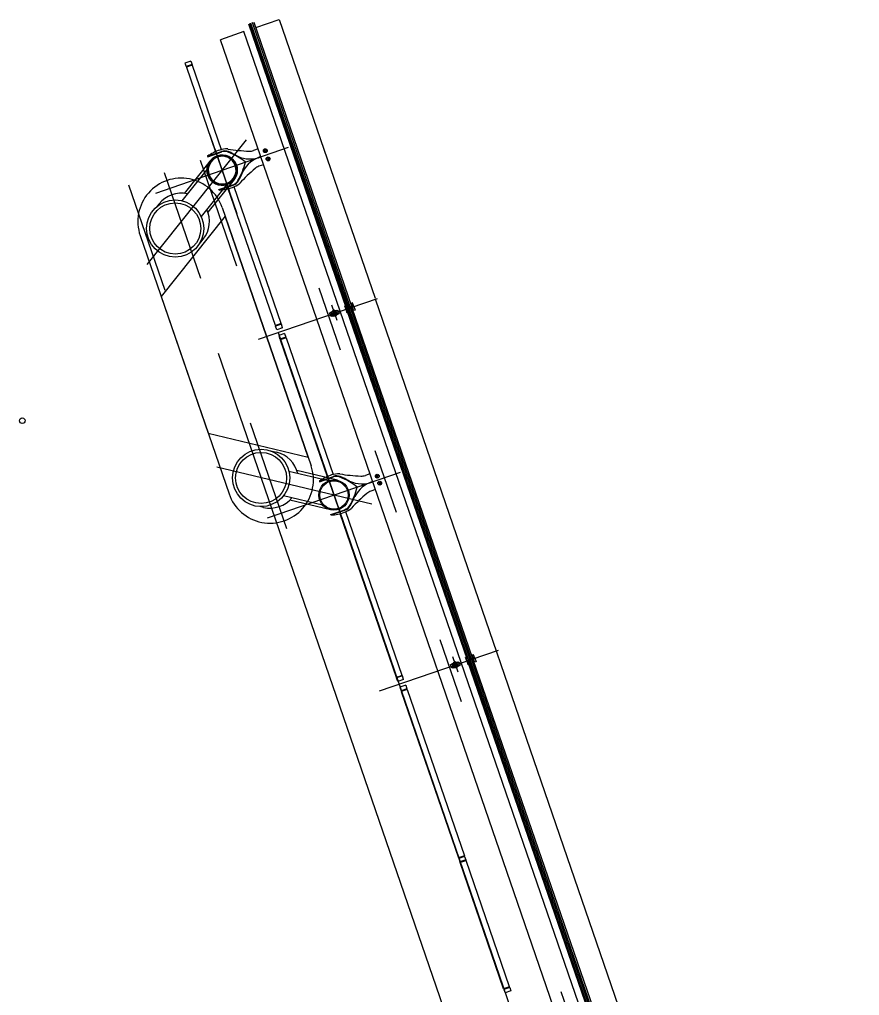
# Model space of a CAD drawing. Extents: x 809434 to 809707, y 818708 to 819364.
# Drawn here: x 809489.26 to 809496.04, y 819321.5 to 819329.37 of the extents above; entities that cross this region are included whole.
import ezdxf

# ---------------------------------------------------------------- set-up
doc = ezdxf.new("R2010")
doc.units = 0
for name, color, linetype in [('MAJ630_1', 7, 'Continuous'), ('MAJ630__', 7, 'Continuous'), ('MAJ640__', 7, 'Continuous'), ('MAJ640__1', 7, 'Continuous'), ('MMH294_S', 7, 'Continuous')]:
    doc.layers.add(name, color=color, linetype=linetype)

msp = doc.modelspace()

# ---------------------------------------------------------------- linework, layer by layer
at = {"layer": 'MAJ630_1'}
for p, q in [((809490.7722, 819328.1598), (809490.5698, 819327.9061)), ((809490.7987, 819328.2286), (809490.5884, 819327.9651)), ((809490.9898, 819328.0761), (809490.7795, 819327.8126)), ((809490.9285, 819328.035), (809490.7247, 819327.7796)), ((809490.3849, 819327.8805), (809490.368, 819327.8593)), ((809490.8945, 819327.8519), (809491.6118, 819325.7688)), ((809490.2326, 819327.624), (809490.9499, 819325.5409)), ((809490.6961, 819327.5377), (809490.7422, 819327.5955)), ((809491.262, 819325.8943), (809491.3339, 819325.8771)), ((809491.7513, 819325.6454), (809491.4334, 819325.7213)), ((809491.8249, 819325.6508), (809491.497, 819325.729)), ((809491.7049, 819325.4509), (809491.3893, 819325.5262)), ((809491.7682, 819325.4129), (809491.4403, 819325.4911)), ((809491.2278, 819325.4326), (809491.2014, 819325.4389))]:
    msp.add_line(p, q, dxfattribs=at)
msp.add_lwpolyline([(809491.5877, 819325.8387), (809490.9185, 819327.782), (809490.4014, 819327.1339), (809490.7811, 819326.031), (809491.5877, 819325.8387)], dxfattribs=at)
for centre, radius in [((809490.8942, 819328.1524), 0.1223), ((809490.8942, 819328.1524), 0.1143), ((809490.5156, 819327.6817), 0.2309), ((809490.5156, 819327.6817), 0.2059), ((809491.2084, 819325.6697), 0.2309), ((809491.2084, 819325.6697), 0.2059), ((809491.7965, 819325.5319), 0.1223), ((809491.7965, 819325.5319), 0.1143)]:
    msp.add_circle(centre, radius, dxfattribs=at)
for centre, radius, start, end in [((809490.5636, 819327.738), 0.35, 19, 199.00003), ((809490.5636, 819327.738), 0.2285, 77.36555, 141.41268), ((809490.5636, 819327.738), 0.2285, 321.42148, 25.45906), ((809491.2808, 819325.6548), 0.2285, 12.54094, 76.57852), ((809491.2808, 819325.6548), 0.35, 198.9995, 19.00002), ((809491.2808, 819325.6548), 0.2285, 256.58732, 320.63445)]:
    msp.add_arc(centre, radius, start, end, dxfattribs=at)
at = {"layer": 'MAJ630__'}
for p, q in [((809491.1493, 819329.3466), (809491.9386, 819327.0543)), ((809491.1646, 819329.3021), (809491.3537, 819329.3672)), ((809491.3537, 819329.3672), (809492.1277, 819327.1194)), ((809491.07, 819329.2695), (809490.8809, 819329.2044)), ((809491.1068, 819329.3319), (809491.8961, 819327.0397)), ((809491.6574, 819326.9495), (809490.8809, 819329.2044)), ((809491.9567, 819327.0526), (809491.8912, 819327.0301)), ((809491.9567, 819327.0526), (809491.8912, 819327.0301)), ((809491.9567, 819327.0526), (809491.9664, 819327.0242)), ((809496.037, 819315.7661), (809492.1302, 819327.1123)), ((809491.8912, 819327.0301), (809491.9009, 819327.0017)), ((809491.9468, 819327.0413), (809491.9009, 819327.0255)), ((809492.8728, 819324.2031), (809491.9009, 819327.0255)), ((809491.9009, 819327.0255), (809491.9083, 819327.0042)), ((809491.9083, 819327.0042), (809491.9009, 819327.0017)), ((809492.9153, 819324.2178), (809491.9435, 819327.0401)), ((809491.9468, 819327.0413), (809491.9542, 819327.02)), ((809491.9664, 819327.0242), (809491.9542, 819327.02)), ((809493.6091, 819321.2812), (809491.6574, 819326.9495)), ((809492.8654, 819324.2244), (809492.8581, 819324.2219)), ((809492.8679, 819324.1935), (809492.8581, 819324.2219)), ((809492.8728, 819324.2031), (809492.8654, 819324.2244)), ((809492.9187, 819324.2189), (809492.8728, 819324.2031)), ((809492.9236, 819324.2444), (809492.9113, 819324.2402)), ((809492.9187, 819324.2189), (809492.9113, 819324.2402)), ((809492.9334, 819324.2161), (809492.9236, 819324.2444)), ((809492.9334, 819324.2161), (809492.8679, 819324.1935)), ((809492.9334, 819324.2161), (809492.8679, 819324.1935)), ((809492.8679, 819324.1935), (809492.8776, 819324.1651)), ((809492.9235, 819324.2047), (809492.8776, 819324.1889)), ((809493.8495, 819321.3666), (809492.8776, 819324.1889)), ((809492.8776, 819324.1889), (809492.885, 819324.1677)), ((809492.885, 819324.1677), (809492.8776, 819324.1651)), ((809493.892, 819321.3812), (809492.9202, 819324.2036)), ((809492.9235, 819324.2047), (809492.9309, 819324.1835)), ((809492.9432, 819324.1877), (809492.9309, 819324.1835)), ((809492.9334, 819324.2161), (809492.9432, 819324.1877))]:
    msp.add_line(p, q, dxfattribs=at)
for points in [[(809491.1843, 819328.3236), (809491.1474, 819328.311)], [(809490.7761, 819328.2641), (809490.7775, 819328.2601), (809490.8903, 819328.299)], [(809491.2282, 819328.196), (809491.1914, 819328.1833)], [(809490.87, 819327.9916), (809490.8686, 819327.9956), (809490.9814, 819328.0345)], [(809491.9567, 819327.0526), (809491.9469, 819327.081), (809491.9346, 819327.0767), (809491.9419, 819327.0555), (809491.8961, 819327.0397), (809491.8887, 819327.0609), (809491.8814, 819327.0584), (809491.8912, 819327.0301)], [(809491.6785, 819325.6436), (809491.6798, 819325.6396), (809491.7926, 819325.6785)], [(809492.0866, 819325.7031), (809492.0497, 819325.6904)], [(809492.1305, 819325.5755), (809492.0937, 819325.5628)], [(809491.7723, 819325.3711), (809491.7709, 819325.3751), (809491.8837, 819325.4139)]]:
    msp.add_lwpolyline(points, dxfattribs=at)
for radius in [0.1223, 0.1143]:
    msp.add_circle((809491.7965, 819325.5319), radius, dxfattribs=at)
for centre, radius, start, end in [((809490.9762, 819327.9901), 0.3393, 107.29394, 126.13928), ((809490.9307, 819328.1508), 0.1724, 87.60393, 108.72489), ((809490.9371, 819328.3031), 0.02, 80.57421, 87.60393), ((809491.1598, 819329.6449), 1.3402, 260.57421, 267.92155), ((809491.1149, 819328.4055), 0.1, 267.92155, 289), ((809490.8942, 819328.1524), 0.122, 19, 199), ((809490.8942, 819328.1524), 0.112, 19, 199), ((809490.9147, 819328.2281), 0.075, 68.03764, 109), ((809490.7323, 819327.7756), 0.5628, 51.63214, 68.03764), ((809490.8942, 819328.1524), 0.122, 199, 19), ((809490.8942, 819328.1524), 0.112, 199, 19), ((809490.5347, 819328.3496), 0.5628, 329.96236, 346.36786), ((809492.0224, 819327.1398), 1.3402, 130.07845, 137.42579), ((809491.2239, 819328.0888), 0.1, 109, 130.07845), ((809490.8589, 819328.3308), 0.3393, 271.86071, 290.70605), ((809490.922, 819328.1761), 0.1724, 289.2751, 310.39607), ((809490.957, 819328.1054), 0.075, 289, 329.96236), ((809491.0208, 819328.06), 0.02, 310.39607, 317.42579), ((809491.8786, 819325.3696), 0.3393, 107.29394, 126.13928), ((809491.833, 819325.5303), 0.1724, 87.60393, 108.72489), ((809491.817, 819325.6075), 0.075, 68.03764, 109), ((809491.8394, 819325.6825), 0.02, 80.57421, 87.60393), ((809492.0622, 819327.0244), 1.3402, 260.57421, 267.92155), ((809491.6346, 819325.1551), 0.5628, 51.63214, 68.03764), ((809492.0172, 819325.785), 0.1, 267.92155, 289), ((809491.437, 819325.729), 0.5628, 329.96236, 346.36786), ((809492.1262, 819325.4682), 0.1, 109, 130.07845), ((809492.9247, 819324.5193), 1.3402, 130.07845, 137.42579), ((809491.8243, 819325.5556), 0.1724, 289.2751, 310.39607), ((809491.8593, 819325.4849), 0.075, 289, 329.96236), ((809491.9231, 819325.4395), 0.02, 310.39607, 317.42579), ((809491.7613, 819325.7102), 0.3393, 271.86071, 290.70605)]:
    msp.add_arc(centre, radius, start, end, dxfattribs=at)
at = {"layer": 'MAJ640__'}
for p, q in [((809491.9055, 819327.0429), (809491.1162, 819329.3352)), ((809491.9062, 819327.0432), (809491.117, 819329.3354)), ((809491.9157, 819327.0464), (809491.1264, 819329.3387)), ((809491.927, 819327.0503), (809491.1378, 819329.3426)), ((809491.8465, 819327.0147), (809491.07, 819329.2695)), ((809491.7612, 819327.0012), (809491.7716, 819327.0048)), ((809491.7661, 819326.987), (809491.7612, 819327.0012)), ((809491.771, 819326.9728), (809491.7661, 819326.987)), ((809491.7814, 819326.9764), (809491.771, 819326.9728)), ((809491.8159, 819327.0213), (809491.7719, 819327.0062)), ((809491.7733, 819326.9987), (809491.7809, 819327.0013)), ((809491.7866, 819326.9848), (809491.779, 819326.9822)), ((809491.781, 819327.0014), (809491.8118, 819327.012)), ((809491.7817, 819327.0138), (809491.8035, 819327.0213)), ((809491.7823, 819327.015), (809491.7817, 819327.0138)), ((809491.7817, 819327.0138), (809491.7827, 819327.0109)), ((809491.8022, 819327.0219), (809491.7823, 819327.015)), ((809491.7827, 819327.0109), (809491.8044, 819327.0184)), ((809491.785, 819327.0118), (809491.7847, 819327.0111)), ((809491.7849, 819327.0106), (809491.7847, 819327.0111)), ((809491.7867, 819326.9848), (809491.8175, 819326.9954)), ((809491.8157, 819326.9858), (809491.7939, 819326.9783)), ((809491.7939, 819326.9783), (809491.7949, 819326.9755)), ((809491.8166, 819326.983), (809491.7949, 819326.9755)), ((809491.7962, 819326.9749), (809491.7949, 819326.9755)), ((809491.7958, 819326.979), (809491.7955, 819326.9799)), ((809491.7962, 819326.9749), (809491.816, 819326.9817)), ((809491.8021, 819327.0176), (809491.8027, 819327.0173)), ((809491.8022, 819327.0219), (809491.8035, 819327.0213)), ((809491.8029, 819327.0168), (809491.8027, 819327.0173)), ((809491.8035, 819327.0213), (809491.8044, 819327.0184)), ((809491.8194, 819327.0146), (809491.8118, 819327.012)), ((809491.8138, 819326.9852), (809491.8134, 819326.9861)), ((809491.8157, 819326.9858), (809491.8166, 819326.983)), ((809491.816, 819326.9817), (809491.8166, 819326.983)), ((809491.817, 819327.0204), (809491.8274, 819327.0239)), ((809491.8267, 819326.992), (809491.8371, 819326.9956)), ((809491.8274, 819327.0239), (809491.8323, 819327.0098)), ((809491.8323, 819327.0098), (809491.8371, 819326.9956)), ((809493.7982, 819321.3463), (809491.8465, 819327.0147)), ((809492.8822, 819324.2064), (809491.9104, 819327.0287)), ((809492.8829, 819324.2066), (809491.9111, 819327.029)), ((809492.8924, 819324.2099), (809491.9206, 819327.0322)), ((809492.9037, 819324.2138), (809491.9319, 819327.0362)), ((809492.7379, 819324.1646), (809492.7483, 819324.1682)), ((809492.7477, 819324.1362), (809492.7379, 819324.1646)), ((809492.7581, 819324.1398), (809492.7477, 819324.1362)), ((809492.7926, 819324.1848), (809492.7486, 819324.1696)), ((809492.75, 819324.1622), (809492.7576, 819324.1648)), ((809492.7633, 819324.1482), (809492.7557, 819324.1456)), ((809492.7577, 819324.1648), (809492.7885, 819324.1754)), ((809492.7584, 819324.1772), (809492.7802, 819324.1847)), ((809492.759, 819324.1785), (809492.7584, 819324.1772)), ((809492.7584, 819324.1772), (809492.7594, 819324.1744)), ((809492.7789, 819324.1853), (809492.759, 819324.1785)), ((809492.7594, 819324.1744), (809492.7811, 819324.1819)), ((809492.7618, 819324.1752), (809492.7614, 819324.1746)), ((809492.7616, 819324.1741), (809492.7614, 819324.1746)), ((809492.7634, 819324.1483), (809492.7942, 819324.1589)), ((809492.7924, 819324.1493), (809492.7706, 819324.1418)), ((809492.7706, 819324.1418), (809492.7716, 819324.1389)), ((809492.7933, 819324.1464), (809492.7716, 819324.1389)), ((809492.7729, 819324.1383), (809492.7716, 819324.1389)), ((809492.7725, 819324.1424), (809492.7722, 819324.1434)), ((809492.7729, 819324.1383), (809492.7927, 819324.1451)), ((809492.7788, 819324.1811), (809492.7794, 819324.1808)), ((809492.7789, 819324.1853), (809492.7802, 819324.1847)), ((809492.7796, 819324.1803), (809492.7794, 819324.1808)), ((809492.7802, 819324.1847), (809492.7811, 819324.1819)), ((809492.7961, 819324.178), (809492.7885, 819324.1754)), ((809492.7905, 819324.1486), (809492.7901, 819324.1495)), ((809492.7924, 819324.1493), (809492.7933, 819324.1464)), ((809492.7927, 819324.1451), (809492.7933, 819324.1464)), ((809492.7937, 819324.1838), (809492.8041, 819324.1874)), ((809492.8034, 819324.1554), (809492.8138, 819324.159)), ((809492.8041, 819324.1874), (809492.8138, 819324.159)), ((809493.8589, 819321.3698), (809492.8871, 819324.1922)), ((809493.8596, 819321.3701), (809492.8878, 819324.1924)), ((809493.8691, 819321.3733), (809492.8973, 819324.1957)), ((809493.8804, 819321.3772), (809492.9086, 819324.1996))]:
    msp.add_line(p, q, dxfattribs=at)
for points in [[(809490.7761, 819328.2641), (809490.8889, 819328.303)], [(809490.87, 819327.9916), (809490.9828, 819328.0305)], [(809491.7825, 819326.9754), (809491.8265, 819326.9906)], [(809491.6785, 819325.6436), (809491.7913, 819325.6824)], [(809491.7723, 819325.3711), (809491.8851, 819325.41)], [(809492.7592, 819324.1389), (809492.8032, 819324.154)]]:
    msp.add_lwpolyline(points, dxfattribs=at)
for centre, radius in [((809491.2421, 819328.3092), 0.0155), ((809491.2421, 819328.3092), 0.0135), ((809491.2421, 819328.3092), 0.0042), ((809491.2649, 819328.243), 0.0155), ((809491.2649, 819328.243), 0.0135), ((809491.2649, 819328.243), 0.0042), ((809492.146, 819325.6839), 0.0155), ((809492.146, 819325.6839), 0.0135), ((809492.146, 819325.6839), 0.0042), ((809492.1656, 819325.6272), 0.0155), ((809492.1656, 819325.6272), 0.0135), ((809492.1656, 819325.6272), 0.0042), ((809492.7759, 819324.1618), 0.006)]:
    msp.add_circle(centre, radius, dxfattribs=at)
for centre, radius, start, end in [((809490.9147, 819328.2281), 0.0792, 68.03764, 109), ((809490.7323, 819327.7756), 0.567, 59.89592, 68.03764), ((809491.0267, 819328.2835), 0.02, 239.89592, 251.32459), ((809491.1187, 819328.4732), 0.2307, 244.76877, 292.32268), ((809491.2686, 819328.0377), 0.2307, 105.67731, 153.23123), ((809491.2686, 819328.0377), 0.2307, 105.67731, 112.32268), ((809491.1187, 819328.4732), 0.2307, 285.67731, 292.32268), ((809490.5347, 819328.3496), 0.567, 329.96236, 338.10407), ((809491.0794, 819328.1306), 0.02, 146.67541, 158.10407), ((809490.957, 819328.1054), 0.0792, 289, 329.96236), ((809491.7992, 819326.9984), 0.0095, 146.69488, 199.00008), ((809491.7992, 819326.9984), 0.0095, 199.00008, 251.30512), ((809491.7992, 819326.9984), 0.006, 18.99986, 199.00013), ((809491.7992, 819326.9984), 0.006, 199.00013, 18.99986), ((809491.7992, 819326.9984), 0.0109, 101.1265, 116.87349), ((809491.7992, 819326.9984), 0.0109, 281.1265, 296.87349), ((809491.7992, 819326.9984), 0.0095, 18.99991, 72.81736), ((809491.7992, 819326.9984), 0.0095, 325.18264, 18.99991), ((809491.817, 819325.6075), 0.0792, 68.03764, 109), ((809491.6346, 819325.1551), 0.567, 59.89592, 68.03764), ((809491.929, 819325.663), 0.02, 239.89592, 251.32459), ((809492.021, 819325.8527), 0.2307, 244.76877, 292.32268), ((809492.1709, 819325.4172), 0.2307, 105.67731, 153.23123), ((809492.021, 819325.8527), 0.2307, 285.67731, 292.32268), ((809492.1709, 819325.4172), 0.2307, 105.67731, 112.32268), ((809491.437, 819325.729), 0.567, 329.96236, 338.10407), ((809491.9817, 819325.5101), 0.02, 146.67541, 158.10407), ((809491.8593, 819325.4849), 0.0792, 289, 329.96236), ((809492.7759, 819324.1618), 0.0095, 146.69488, 251.30512), ((809492.7759, 819324.1618), 0.0109, 101.1265, 116.87349), ((809492.7759, 819324.1618), 0.0109, 281.1265, 296.87349), ((809492.7759, 819324.1618), 0.0095, 325.18264, 72.81736)]:
    msp.add_arc(centre, radius, start, end, dxfattribs=at)
for points, degree in [([(809491.7716, 819327.0054), (809491.7716, 819327.0055), (809491.7716, 819327.0056), (809491.7716, 819327.0057), (809491.7716, 819327.0057), (809491.7716, 819327.0058), (809491.7717, 819327.0058), (809491.7717, 819327.0059), (809491.7717, 819327.0059), (809491.7717, 819327.006), (809491.7717, 819327.006), (809491.7718, 819327.0061), (809491.7718, 819327.0061), (809491.7718, 819327.0061), (809491.7719, 819327.0062), (809491.7719, 819327.0062)], 3), ([(809491.7724, 819326.9993), (809491.7723, 819326.9996), (809491.7722, 819326.9999), (809491.772, 819327.0008), (809491.7719, 819327.0013), (809491.7718, 819327.0025), (809491.7717, 819327.003), (809491.7716, 819327.0042), (809491.7716, 819327.0048), (809491.7716, 819327.0054)], 3), ([(809491.7724, 819326.9993), (809491.7724, 819326.9993), (809491.7725, 819326.9992), (809491.7725, 819326.9992), (809491.7725, 819326.9992), (809491.7725, 819326.9991), (809491.7725, 819326.9991), (809491.7725, 819326.9991)], 3), ([(809491.7733, 819326.9987), (809491.7733, 819326.9987), (809491.7733, 819326.9987), (809491.7732, 819326.9987), (809491.7732, 819326.9987), (809491.7731, 819326.9987), (809491.7731, 819326.9987), (809491.7729, 819326.9987), (809491.7729, 819326.9987), (809491.7727, 819326.9988), (809491.7727, 819326.9988), (809491.7726, 819326.9989), (809491.7725, 819326.999), (809491.7725, 819326.9991)], 3), ([(809491.7786, 819326.9814), (809491.7786, 819326.9814), (809491.7786, 819326.9815), (809491.7786, 819326.9816), (809491.7786, 819326.9816), (809491.7786, 819326.9818), (809491.7786, 819326.9819), (809491.7787, 819326.982), (809491.7787, 819326.982), (809491.7788, 819326.9821), (809491.7789, 819326.9821), (809491.779, 819326.9822), (809491.779, 819326.9822), (809491.779, 819326.9822)], 3), ([(809491.7786, 819326.9814), (809491.7786, 819326.9814), (809491.7786, 819326.9814), (809491.7786, 819326.9813), (809491.7786, 819326.9813), (809491.7786, 819326.9813), (809491.7786, 819326.9812), (809491.7787, 819326.9812)], 3), ([(809491.7818, 819326.9758), (809491.7814, 819326.9763), (809491.7811, 819326.9768), (809491.7804, 819326.9778), (809491.7801, 819326.9783), (809491.7795, 819326.9793), (809491.7793, 819326.9798), (809491.7789, 819326.9806), (809491.7788, 819326.9809), (809491.7787, 819326.9812)], 3), ([(809491.7809, 819327.0013), (809491.7809, 819327.0013), (809491.781, 819327.0014), (809491.781, 819327.0014)], 2), ([(809491.7809, 819327.0013), (809491.7809, 819327.0013), (809491.7809, 819327.0013), (809491.7809, 819327.0011), (809491.781, 819327.0009), (809491.7811, 819327.0004), (809491.7812, 819327), (809491.7814, 819326.9987), (809491.7815, 819326.9977), (809491.7819, 819326.9954), (809491.7822, 819326.9943), (809491.7827, 819326.993), (809491.7827, 819326.9928), (809491.7827, 819326.9927)], 3), ([(809491.7825, 819326.9754), (809491.7824, 819326.9754), (809491.7824, 819326.9754), (809491.7823, 819326.9754), (809491.7823, 819326.9755), (809491.7822, 819326.9755), (809491.7822, 819326.9755), (809491.7821, 819326.9755), (809491.7821, 819326.9756), (809491.782, 819326.9756), (809491.782, 819326.9756), (809491.782, 819326.9757), (809491.7819, 819326.9757), (809491.7819, 819326.9758), (809491.7818, 819326.9758), (809491.7818, 819326.9758)], 3), ([(809491.7827, 819326.9927), (809491.7831, 819326.9917), (809491.7835, 819326.9907), (809491.7844, 819326.9887), (809491.785, 819326.9878), (809491.7857, 819326.9865), (809491.786, 819326.986), (809491.7863, 819326.9854), (809491.7864, 819326.9852), (809491.7865, 819326.9849), (809491.7865, 819326.9848), (809491.7866, 819326.9848)], 3), ([(809491.7867, 819326.9848), (809491.7867, 819326.9848), (809491.7866, 819326.9848), (809491.7866, 819326.9848)], 2), ([(809491.7867, 819326.9848), (809491.7867, 819326.9848), (809491.7866, 819326.9848), (809491.7866, 819326.9848)], 2), ([(809491.7921, 819327.0049), (809491.7921, 819327.0049), (809491.7921, 819327.0049), (809491.792, 819327.0048), (809491.792, 819327.0047), (809491.7918, 819327.0045), (809491.7917, 819327.0043), (809491.7915, 819327.0039), (809491.7913, 819327.0038), (809491.7912, 819327.0036)], 3), ([(809491.7942, 819327.0081), (809491.7931, 819327.0064), (809491.7921, 819327.0049)], 2), ([(809491.7961, 819326.9894), (809491.7963, 819326.9893), (809491.7965, 819326.9892), (809491.7969, 819326.9891), (809491.7971, 819326.989), (809491.7974, 819326.989), (809491.7975, 819326.9889), (809491.7976, 819326.9889), (809491.7976, 819326.9889), (809491.7976, 819326.9889)], 3), ([(809491.8007, 819327.0079), (809491.799, 819327.0085), (809491.7971, 819327.0091)], 2), ([(809491.7976, 819326.9889), (809491.7993, 819326.9883), (809491.8013, 819326.9876)], 2), ([(809491.8022, 819327.0074), (809491.802, 819327.0074), (809491.8018, 819327.0075), (809491.8014, 819327.0076), (809491.8012, 819327.0077), (809491.801, 819327.0078), (809491.8009, 819327.0078), (809491.8008, 819327.0079), (809491.8008, 819327.0079), (809491.8007, 819327.0079)], 3), ([(809491.8041, 819326.9886), (809491.8053, 819326.9903), (809491.8063, 819326.9919)], 2), ([(809491.8063, 819326.9919), (809491.8063, 819326.9919), (809491.8063, 819326.9919), (809491.8063, 819326.992), (809491.8064, 819326.9921), (809491.8065, 819326.9923), (809491.8066, 819326.9925), (809491.8069, 819326.9928), (809491.807, 819326.993), (809491.8071, 819326.9932)], 3), ([(809491.8156, 819327.004), (809491.8153, 819327.005), (809491.8148, 819327.006), (809491.8139, 819327.008), (809491.8134, 819327.0089), (809491.8126, 819327.0103), (809491.8124, 819327.0107), (809491.812, 819327.0114), (809491.8119, 819327.0116), (809491.8118, 819327.0119), (809491.8118, 819327.0119), (809491.8118, 819327.012)], 3), ([(809491.8175, 819326.9954), (809491.8175, 819326.9954), (809491.8175, 819326.9955), (809491.8174, 819326.9956), (809491.8174, 819326.9958), (809491.8172, 819326.9964), (809491.8172, 819326.9968), (809491.817, 819326.998), (809491.8169, 819326.999), (809491.8164, 819327.0013), (809491.8161, 819327.0025), (809491.8157, 819327.0038), (809491.8156, 819327.0039), (809491.8156, 819327.004)], 3), ([(809491.8159, 819327.0213), (809491.8159, 819327.0213), (809491.8159, 819327.0213), (809491.816, 819327.0213), (809491.8161, 819327.0213), (809491.8161, 819327.0213), (809491.8162, 819327.0213), (809491.8162, 819327.0212), (809491.8162, 819327.0212), (809491.8163, 819327.0212), (809491.8163, 819327.0211), (809491.8164, 819327.0211), (809491.8164, 819327.0211), (809491.8165, 819327.021), (809491.8165, 819327.0209), (809491.8165, 819327.0209)], 3), ([(809491.8165, 819327.0209), (809491.8169, 819327.0204), (809491.8173, 819327.0199), (809491.8179, 819327.019), (809491.8182, 819327.0185), (809491.8188, 819327.0175), (809491.8191, 819327.017), (809491.8194, 819327.0162), (809491.8196, 819327.0159), (809491.8197, 819327.0155)], 3), ([(809491.8251, 819326.998), (809491.8244, 819326.9978), (809491.8238, 819326.9976), (809491.8222, 819326.9971), (809491.8213, 819326.9967), (809491.8197, 819326.9962), (809491.8191, 819326.996), (809491.8182, 819326.9957), (809491.8178, 819326.9955), (809491.8175, 819326.9954)], 3), ([(809491.8251, 819326.998), (809491.8242, 819326.9977), (809491.8233, 819326.9974), (809491.8224, 819326.9971), (809491.8212, 819326.9967), (809491.8199, 819326.9963), (809491.8186, 819326.9958), (809491.8182, 819326.9957), (809491.8179, 819326.9956), (809491.8175, 819326.9954)], 3), ([(809491.8198, 819327.0154), (809491.8198, 819327.0153), (809491.8198, 819327.0153), (809491.8198, 819327.0152), (809491.8198, 819327.0151), (809491.8198, 819327.015), (809491.8197, 819327.0149), (809491.8196, 819327.0148), (809491.8196, 819327.0147), (809491.8195, 819327.0146), (809491.8194, 819327.0146), (809491.8194, 819327.0146), (809491.8194, 819327.0146), (809491.8194, 819327.0146)], 3), ([(809491.8198, 819327.0154), (809491.8198, 819327.0154), (809491.8197, 819327.0154), (809491.8197, 819327.0154), (809491.8197, 819327.0154), (809491.8197, 819327.0155), (809491.8197, 819327.0155), (809491.8197, 819327.0155)], 3), ([(809491.8251, 819326.998), (809491.8251, 819326.998), (809491.8251, 819326.998), (809491.8251, 819326.9981), (809491.8252, 819326.9981), (809491.8252, 819326.9981), (809491.8253, 819326.9981), (809491.8254, 819326.9981), (809491.8255, 819326.998), (809491.8256, 819326.998), (809491.8257, 819326.9979), (809491.8258, 819326.9978), (809491.8258, 819326.9977), (809491.8258, 819326.9977)], 3), ([(809491.8259, 819326.9975), (809491.8259, 819326.9975), (809491.8259, 819326.9975), (809491.8259, 819326.9976), (809491.8259, 819326.9976), (809491.8259, 819326.9976), (809491.8258, 819326.9977), (809491.8258, 819326.9977)], 3), ([(809491.8259, 819326.9975), (809491.826, 819326.9972), (809491.8261, 819326.9968), (809491.8263, 819326.9959), (809491.8264, 819326.9954), (809491.8266, 819326.9943), (809491.8266, 819326.9937), (809491.8267, 819326.9925), (809491.8267, 819326.9919), (809491.8267, 819326.9913)], 3), ([(809491.8267, 819326.9913), (809491.8267, 819326.9913), (809491.8267, 819326.9912), (809491.8267, 819326.9911), (809491.8267, 819326.991), (809491.8267, 819326.991), (809491.8267, 819326.9909), (809491.8267, 819326.9909), (809491.8267, 819326.9908), (809491.8266, 819326.9908), (809491.8266, 819326.9908), (809491.8266, 819326.9907), (809491.8266, 819326.9907), (809491.8265, 819326.9906), (809491.8265, 819326.9906), (809491.8265, 819326.9906)], 3), ([(809492.7483, 819324.1689), (809492.7483, 819324.1689), (809492.7483, 819324.169), (809492.7483, 819324.1691), (809492.7483, 819324.1692), (809492.7484, 819324.1692), (809492.7484, 819324.1693), (809492.7484, 819324.1693), (809492.7484, 819324.1694), (809492.7484, 819324.1694), (809492.7484, 819324.1694), (809492.7485, 819324.1695), (809492.7485, 819324.1695), (809492.7485, 819324.1696), (809492.7486, 819324.1696), (809492.7486, 819324.1696)], 3), ([(809492.7491, 819324.1627), (809492.749, 819324.163), (809492.749, 819324.1634), (809492.7488, 819324.1643), (809492.7486, 819324.1648), (809492.7485, 819324.1659), (809492.7484, 819324.1665), (809492.7483, 819324.1677), (809492.7483, 819324.1683), (809492.7483, 819324.1689)], 3), ([(809492.7491, 819324.1627), (809492.7491, 819324.1627), (809492.7492, 819324.1627), (809492.7492, 819324.1626), (809492.7492, 819324.1626), (809492.7492, 819324.1626), (809492.7492, 819324.1625), (809492.7492, 819324.1625)], 3), ([(809492.75, 819324.1622), (809492.75, 819324.1622), (809492.75, 819324.1622), (809492.7499, 819324.1621), (809492.7499, 819324.1621), (809492.7498, 819324.1621), (809492.7498, 819324.1621), (809492.7496, 819324.1621), (809492.7496, 819324.1622), (809492.7494, 819324.1622), (809492.7494, 819324.1623), (809492.7493, 819324.1624), (809492.7492, 819324.1625), (809492.7492, 819324.1625)], 3), ([(809492.7553, 819324.1448), (809492.7553, 819324.1449), (809492.7553, 819324.1449), (809492.7553, 819324.145), (809492.7553, 819324.1451), (809492.7553, 819324.1452), (809492.7553, 819324.1453), (809492.7554, 819324.1454), (809492.7554, 819324.1455), (809492.7555, 819324.1456), (809492.7556, 819324.1456), (809492.7557, 819324.1456), (809492.7557, 819324.1456), (809492.7557, 819324.1456)], 3), ([(809492.7553, 819324.1448), (809492.7553, 819324.1448), (809492.7553, 819324.1448), (809492.7553, 819324.1448), (809492.7553, 819324.1448), (809492.7553, 819324.1447), (809492.7554, 819324.1447), (809492.7554, 819324.1446)], 3), ([(809492.7585, 819324.1393), (809492.7581, 819324.1398), (809492.7578, 819324.1403), (809492.7571, 819324.1412), (809492.7568, 819324.1417), (809492.7562, 819324.1427), (809492.756, 819324.1432), (809492.7556, 819324.144), (809492.7555, 819324.1443), (809492.7554, 819324.1446)], 3), ([(809492.7576, 819324.1648), (809492.7576, 819324.1648), (809492.7576, 819324.1647), (809492.7576, 819324.1646), (809492.7577, 819324.1644), (809492.7578, 819324.1638), (809492.7579, 819324.1634), (809492.7581, 819324.1622), (809492.7582, 819324.1612), (809492.7586, 819324.1589), (809492.7589, 819324.1577), (809492.7597, 819324.1554), (809492.7601, 819324.1543), (809492.7611, 819324.1522), (809492.7617, 819324.1513), (809492.7624, 819324.1499), (809492.7627, 819324.1495), (809492.763, 819324.1488), (809492.7631, 819324.1486), (809492.7632, 819324.1483), (809492.7632, 819324.1483), (809492.7633, 819324.1482)], 3), ([(809492.7576, 819324.1648), (809492.7576, 819324.1648), (809492.7577, 819324.1648), (809492.7577, 819324.1648)], 2), ([(809492.7592, 819324.1389), (809492.7591, 819324.1389), (809492.7591, 819324.1389), (809492.759, 819324.1389), (809492.759, 819324.1389), (809492.7589, 819324.1389), (809492.7589, 819324.1389), (809492.7588, 819324.139), (809492.7588, 819324.139), (809492.7587, 819324.139), (809492.7587, 819324.1391), (809492.7587, 819324.1391), (809492.7586, 819324.1391), (809492.7586, 819324.1392), (809492.7585, 819324.1393), (809492.7585, 819324.1393)], 3), ([(809492.7634, 819324.1483), (809492.7634, 819324.1483), (809492.7633, 819324.1482), (809492.7633, 819324.1482)], 2), ([(809492.7634, 819324.1483), (809492.7634, 819324.1483), (809492.7633, 819324.1482), (809492.7633, 819324.1482)], 2), ([(809492.7688, 819324.1683), (809492.7688, 819324.1683), (809492.7688, 819324.1683), (809492.7687, 819324.1682), (809492.7687, 819324.1681), (809492.7685, 819324.1679), (809492.7684, 819324.1677), (809492.7682, 819324.1674), (809492.768, 819324.1672), (809492.7679, 819324.167)], 3), ([(809492.7709, 819324.1716), (809492.7698, 819324.1699), (809492.7688, 819324.1683)], 2), ([(809492.7728, 819324.1528), (809492.773, 819324.1528), (809492.7732, 819324.1527), (809492.7736, 819324.1526), (809492.7738, 819324.1525), (809492.7741, 819324.1524), (809492.7742, 819324.1524), (809492.7743, 819324.1523), (809492.7743, 819324.1523), (809492.7743, 819324.1523)], 3), ([(809492.7774, 819324.1713), (809492.7757, 819324.1719), (809492.7738, 819324.1726)], 2), ([(809492.7743, 819324.1523), (809492.776, 819324.1517), (809492.778, 819324.1511)], 2), ([(809492.7789, 819324.1708), (809492.7787, 819324.1709), (809492.7785, 819324.171), (809492.7781, 819324.1711), (809492.7779, 819324.1712), (809492.7777, 819324.1712), (809492.7776, 819324.1713), (809492.7775, 819324.1713), (809492.7775, 819324.1713), (809492.7774, 819324.1713)], 3), ([(809492.7808, 819324.1521), (809492.782, 819324.1538), (809492.783, 819324.1553)], 2), ([(809492.783, 819324.1553), (809492.783, 819324.1553), (809492.783, 819324.1553), (809492.783, 819324.1554), (809492.7831, 819324.1555), (809492.7832, 819324.1557), (809492.7834, 819324.1559), (809492.7836, 819324.1563), (809492.7837, 819324.1564), (809492.7838, 819324.1566)], 3), ([(809492.7942, 819324.1589), (809492.7942, 819324.1589), (809492.7942, 819324.1589), (809492.7941, 819324.159), (809492.7941, 819324.1593), (809492.7939, 819324.1598), (809492.7939, 819324.1602), (809492.7937, 819324.1615), (809492.7936, 819324.1625), (809492.7931, 819324.1648), (809492.7928, 819324.1659), (809492.7921, 819324.1683), (809492.7916, 819324.1694), (809492.7906, 819324.1715), (809492.7901, 819324.1724), (809492.7893, 819324.1737), (809492.7891, 819324.1742), (809492.7887, 819324.1748), (809492.7886, 819324.175), (809492.7885, 819324.1753), (809492.7885, 819324.1754), (809492.7885, 819324.1754)], 3), ([(809492.7926, 819324.1848), (809492.7926, 819324.1848), (809492.7926, 819324.1848), (809492.7927, 819324.1848), (809492.7928, 819324.1847), (809492.7928, 819324.1847), (809492.7929, 819324.1847), (809492.7929, 819324.1847), (809492.793, 819324.1846), (809492.793, 819324.1846), (809492.793, 819324.1846), (809492.7931, 819324.1845), (809492.7931, 819324.1845), (809492.7932, 819324.1844), (809492.7932, 819324.1844), (809492.7933, 819324.1844)], 3), ([(809492.7933, 819324.1844), (809492.7936, 819324.1839), (809492.794, 819324.1834), (809492.7946, 819324.1824), (809492.7949, 819324.1819), (809492.7955, 819324.1809), (809492.7958, 819324.1804), (809492.7961, 819324.1796), (809492.7963, 819324.1793), (809492.7964, 819324.179)], 3), ([(809492.8018, 819324.1615), (809492.8011, 819324.1613), (809492.8005, 819324.161), (809492.7989, 819324.1605), (809492.798, 819324.1602), (809492.7964, 819324.1596), (809492.7958, 819324.1594), (809492.7949, 819324.1591), (809492.7945, 819324.159), (809492.7942, 819324.1589)], 3), ([(809492.8018, 819324.1615), (809492.8009, 819324.1612), (809492.8, 819324.1609), (809492.7992, 819324.1606), (809492.7979, 819324.1601), (809492.7966, 819324.1597), (809492.7953, 819324.1593), (809492.7949, 819324.1591), (809492.7946, 819324.159), (809492.7942, 819324.1589)], 3), ([(809492.7965, 819324.1788), (809492.7965, 819324.1788), (809492.7965, 819324.1787), (809492.7965, 819324.1786), (809492.7965, 819324.1786), (809492.7965, 819324.1784), (809492.7964, 819324.1783), (809492.7964, 819324.1782), (809492.7963, 819324.1782), (809492.7962, 819324.1781), (809492.7961, 819324.1781), (809492.7961, 819324.178), (809492.7961, 819324.178), (809492.7961, 819324.178)], 3), ([(809492.7965, 819324.1788), (809492.7965, 819324.1788), (809492.7964, 819324.1788), (809492.7964, 819324.1789), (809492.7964, 819324.1789), (809492.7964, 819324.1789), (809492.7964, 819324.179), (809492.7964, 819324.179)], 3), ([(809492.8018, 819324.1615), (809492.8018, 819324.1615), (809492.8018, 819324.1615), (809492.8018, 819324.1615), (809492.8019, 819324.1615), (809492.8019, 819324.1615), (809492.802, 819324.1615), (809492.8021, 819324.1615), (809492.8022, 819324.1615), (809492.8023, 819324.1614), (809492.8024, 819324.1614), (809492.8025, 819324.1613), (809492.8025, 819324.1612), (809492.8025, 819324.1611)], 3), ([(809492.8026, 819324.1609), (809492.8026, 819324.1609), (809492.8026, 819324.161), (809492.8026, 819324.161), (809492.8026, 819324.161), (809492.8026, 819324.1611), (809492.8026, 819324.1611), (809492.8025, 819324.1611)], 3), ([(809492.8026, 819324.1609), (809492.8027, 819324.1606), (809492.8028, 819324.1603), (809492.803, 819324.1594), (809492.8031, 819324.1588), (809492.8033, 819324.1577), (809492.8033, 819324.1572), (809492.8034, 819324.156), (809492.8034, 819324.1554), (809492.8034, 819324.1548)], 3), ([(809492.8034, 819324.1548), (809492.8034, 819324.1547), (809492.8034, 819324.1546), (809492.8034, 819324.1545), (809492.8034, 819324.1545), (809492.8034, 819324.1544), (809492.8034, 819324.1544), (809492.8034, 819324.1543), (809492.8034, 819324.1543), (809492.8033, 819324.1542), (809492.8033, 819324.1542), (809492.8033, 819324.1541), (809492.8033, 819324.1541), (809492.8032, 819324.1541), (809492.8032, 819324.154), (809492.8032, 819324.154)], 3)]:
    msp.add_open_spline(points, degree=degree, dxfattribs=at)
at = {"layer": 'MAJ640__1'}
for p, q in [((809491.0892, 819328.3967), (809490.2874, 819327.3919)), ((809491.0152, 819327.801), (809490.7971, 819328.4343)), ((809490.3582, 819327.9678), (809491.4302, 819328.3369)), ((809490.8347, 819328.3253), (809490.952, 819327.9844)), ((809490.7157, 819328.2328), (809491.0088, 819327.3816)), ((809490.4274, 819328.1335), (809490.7205, 819327.2823)), ((809490.139, 819328.0342), (809490.4321, 819327.183)), ((809491.8488, 819326.7008), (809491.6771, 819327.1994)), ((809491.8488, 819326.7008), (809491.6771, 819327.1994)), ((809491.1884, 819326.7881), (809492.1466, 819327.118)), ((809491.7755, 819327.067), (809491.8183, 819326.9428)), ((809491.7755, 819327.067), (809491.8183, 819326.9428)), ((809491.9386, 819327.0543), (809491.9435, 819327.0401)), ((809491.3454, 819326.8421), (809493.2988, 819321.169)), ((809490.862, 819326.6757), (809494.9685, 819314.7494)), ((809491.417, 819325.2593), (809491.1239, 819326.1105)), ((809491.6755, 819325.8833), (809491.8936, 819325.2499)), ((809492.2999, 819325.3905), (809492.1283, 819325.8891)), ((809492.1006, 819325.4594), (809490.8501, 819325.7576)), ((809491.2605, 819325.3473), (809492.3325, 819325.7164)), ((809491.8561, 819325.3589), (809491.7387, 819325.6998)), ((809492.8255, 819323.8642), (809492.6538, 819324.3628)), ((809492.1651, 819323.9515), (809493.1233, 819324.2814)), ((809492.7522, 819324.2305), (809492.795, 819324.1062)), ((809493.8022, 819321.0276), (809493.6305, 819321.5262))]:
    msp.add_line(p, q, dxfattribs=at)
for centre, radius in [((809491.941, 819327.0472), 0.003), ((809489.2817, 819326.1315), 0.0228)]:
    msp.add_circle(centre, radius, dxfattribs=at)
at = {"layer": 'MMH294_S'}
for p, q in [((809490.6414, 819329.0323), (809490.5942, 819329.016)), ((809490.6414, 819329.0323), (809490.6512, 819329.0039)), ((809490.5942, 819329.016), (809490.6039, 819328.9876)), ((809490.6512, 819329.0039), (809490.6039, 819328.9876)), ((809490.6528, 819328.9992), (809490.6056, 819328.9829)), ((809490.6056, 819328.9829), (809490.8404, 819328.301)), ((809490.6058, 819328.9883), (809490.6075, 819328.9835)), ((809490.6493, 819329.0033), (809490.6509, 819328.9985)), ((809490.6528, 819328.9992), (809490.8875, 819328.3177)), ((809491.3234, 819326.898), (809490.9433, 819328.0021)), ((809491.3707, 819326.9143), (809490.9907, 819328.018)), ((809491.3707, 819326.9143), (809491.3234, 819326.898)), ((809491.3723, 819326.9096), (809491.3251, 819326.8933)), ((809491.327, 819326.8939), (809491.3253, 819326.8987)), ((809491.3705, 819326.9089), (809491.3688, 819326.9137)), ((809491.3821, 819326.8812), (809491.3723, 819326.9096)), ((809491.3348, 819326.8649), (809491.3251, 819326.8933)), ((809491.3821, 819326.8812), (809491.3348, 819326.8649)), ((809491.3984, 819326.8339), (809491.3511, 819326.8177)), ((809491.3511, 819326.8177), (809491.3609, 819326.7893)), ((809491.3984, 819326.8339), (809491.4082, 819326.8056)), ((809491.4082, 819326.8056), (809491.3609, 819326.7893)), ((809491.4098, 819326.8008), (809491.3625, 819326.7846)), ((809491.3625, 819326.7846), (809491.7427, 819325.6805)), ((809491.3628, 819326.7899), (809491.3644, 819326.7852)), ((809491.4063, 819326.8049), (809491.4079, 819326.8002)), ((809491.4098, 819326.8008), (809491.7898, 819325.6972)), ((809492.3001, 819324.0615), (809491.8456, 819325.3816)), ((809492.3474, 819324.0777), (809491.893, 819325.3975)), ((809492.3474, 819324.0777), (809492.3001, 819324.0615)), ((809492.349, 819324.073), (809492.3018, 819324.0567)), ((809492.3037, 819324.0574), (809492.302, 819324.0621)), ((809492.3472, 819324.0724), (809492.3455, 819324.0771)), ((809492.3588, 819324.0447), (809492.349, 819324.073)), ((809492.3115, 819324.0284), (809492.3018, 819324.0567)), ((809492.3588, 819324.0447), (809492.3115, 819324.0284)), ((809492.3751, 819323.9974), (809492.3278, 819323.9811)), ((809492.3751, 819323.9974), (809492.3849, 819323.969)), ((809492.3278, 819323.9811), (809492.3376, 819323.9527)), ((809492.3849, 819323.969), (809492.3376, 819323.9527)), ((809492.3865, 819323.9643), (809492.3392, 819323.948)), ((809492.3392, 819323.948), (809492.8015, 819322.6054)), ((809492.3395, 819323.9534), (809492.3411, 819323.9487)), ((809492.383, 819323.9684), (809492.3846, 819323.9636)), ((809492.3865, 819323.9643), (809492.8488, 819322.6217)), ((809492.8488, 819322.6217), (809492.8015, 819322.6054)), ((809492.8504, 819322.6169), (809492.8031, 819322.6006)), ((809492.8031, 819322.6006), (809492.8129, 819322.5723)), ((809492.8034, 819322.606), (809492.805, 819322.6013)), ((809492.8602, 819322.5886), (809492.8129, 819322.5723)), ((809492.8422, 819322.5771), (809492.8145, 819322.5676)), ((809493.1653, 819321.5488), (809492.8145, 819322.5676)), ((809492.8148, 819322.5729), (809492.8164, 819322.5682)), ((809492.8618, 819322.5838), (809492.8422, 819322.5771)), ((809492.8469, 819322.621), (809492.8485, 819322.6163)), ((809492.8504, 819322.6169), (809492.8602, 819322.5886)), ((809492.8583, 819322.5879), (809492.8599, 819322.5832)), ((809493.2126, 819321.565), (809492.8618, 819322.5838)), ((809493.2126, 819321.565), (809493.1653, 819321.5488)), ((809493.2142, 819321.5603), (809493.167, 819321.544)), ((809493.167, 819321.544), (809493.1767, 819321.5157)), ((809493.1672, 819321.5494), (809493.1689, 819321.5447)), ((809493.2107, 819321.5644), (809493.2124, 819321.5597)), ((809493.2142, 819321.5603), (809493.224, 819321.532)), ((809493.224, 819321.532), (809493.1767, 819321.5157))]:
    msp.add_line(p, q, dxfattribs=at)

doc.saveas('drawing.dxf')
